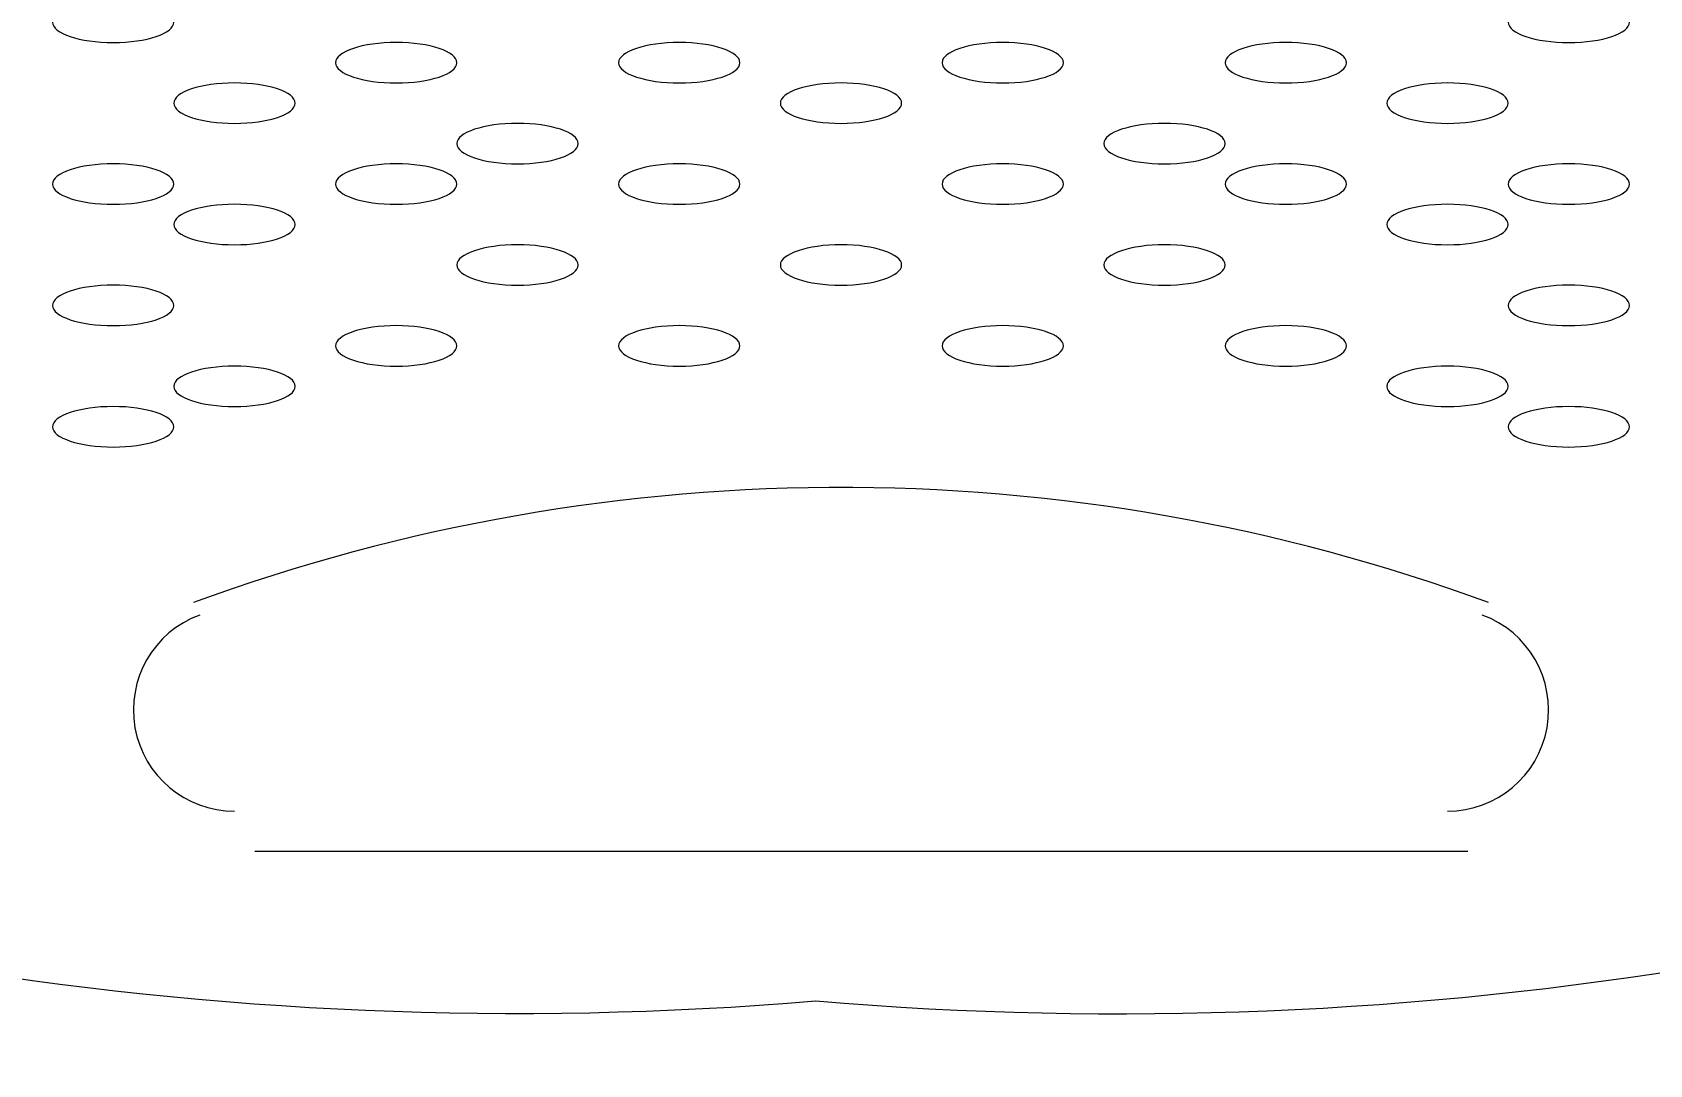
# Model space of a CAD drawing. Header units: metres. Extents: x 81 to 650, y -25 to 177.
# Drawn here: x 175.5774 to 175.6752, y 36.9547 to 37.0171 of the extents above; entities that cross this region are included whole.
import ezdxf

# ---------------------------------------------------------------- set-up
doc = ezdxf.new("R2010")
doc.units = ezdxf.units.M
doc.layers.add('AMOBLAMIENTO', color=253, linetype='Continuous')
doc.layers.add('PDF2_Geometría', color=7, linetype='Continuous', true_color=0x525252)
doc.layers.add('TEXTOS', color=250, linetype='Continuous', lineweight=20)
doc.styles.get("Standard").update_dxf_attribs({"font": 'arial.ttf'})

# ---------------------------------------------------------------- blocks, each defined once
blk = doc.blocks.new('Silla 1')
at = {"layer": 'PDF2_Geometría', "color": 8, "linetype": 'Continuous', "lineweight": 9}
for points in [[(-646.0006019914027, -3780.733253559746, 0.2538010257354554), (-645.8115868988107, -3780.816237194282, 0.2538010257352337), (-645.6219518466187, -3780.733253559746)], [(-646.0027462690267, -3780.736602344281, 0.2278580694966209), (-645.8098134719706, -3780.826757382889, 0.2278580694966865), (-645.6173619689947, -3780.736602344281)]]:
    blk.add_lwpolyline(points, format="xyb", dxfattribs=at)
blk.add_lwpolyline([(-645.7721473190107, -3780.80720725649), (-645.8088313190107, -3780.80720725649), (-645.8455153190107, -3780.80720725649)], dxfattribs=at)
for centre, radius, start, end in [((-645.8100540686371, -3780.898917457289), 0.1137206110520996, 89.72536242461074, 110.1434163145405), ((-645.8100541693842, -3780.898917457289), 0.113720611052408, 69.85658368555413, 90.27463757543487), ((-645.8467381497242, -3780.798647637327), 0.00611396571864655, 110.1486469400844, 270.0000887114539), ((-645.7733701095434, -3780.798647676746), 0.006113979742954581, 269.9999112796874, 69.85135307484961)]:
    blk.add_arc(centre, radius, start, end, dxfattribs=at)
for points in [[(-645.8577433190108, -3780.757072456489), (-645.8577433190108, -3780.757747784473), (-645.8561009274187, -3780.758295256489), (-645.8540749190107, -3780.758295256489)], [(-645.8540749190107, -3780.758295256489), (-645.8520489106027, -3780.758295256489), (-645.8504065190107, -3780.757747784473), (-645.8504065190107, -3780.757072456489)], [(-645.7697017190106, -3780.757072456489), (-645.7697017190106, -3780.757747784473), (-645.7680593274187, -3780.758295256489), (-645.7660333190107, -3780.758295256489)], [(-645.7660333190107, -3780.758295256489), (-645.7640073106027, -3780.758295256489), (-645.7623649190107, -3780.757747784473), (-645.7623649190107, -3780.757072456489)], [(-645.8369557190107, -3780.758295256489), (-645.8389817274187, -3780.758295256489), (-645.8406241190107, -3780.758842728505), (-645.8406241190107, -3780.759518056489)], [(-645.8332873190107, -3780.759518056489), (-645.8332873190107, -3780.758842728505), (-645.8349297106028, -3780.758295256489), (-645.8369557190107, -3780.758295256489)], [(-645.8198365190107, -3780.758295256489), (-645.8218625274187, -3780.758295256489), (-645.8235049190107, -3780.758842728505), (-645.8235049190107, -3780.759518056489)], [(-645.8161681190107, -3780.759518056489), (-645.8161681190107, -3780.758842728505), (-645.8178105106027, -3780.758295256489), (-645.8198365190107, -3780.758295256489)], [(-645.8002717190107, -3780.758295256489), (-645.8022977274187, -3780.758295256489), (-645.8039401190107, -3780.758842728505), (-645.8039401190107, -3780.759518056489)], [(-645.7966033190107, -3780.759518056489), (-645.7966033190107, -3780.758842728505), (-645.7982457106027, -3780.758295256489), (-645.8002717190107, -3780.758295256489)], [(-645.7831525190107, -3780.758295256489), (-645.7851785274187, -3780.758295256489), (-645.7868209190107, -3780.758842728505), (-645.7868209190107, -3780.759518056489)], [(-645.7794841190107, -3780.759518056489), (-645.7794841190107, -3780.758842728505), (-645.7811265106027, -3780.758295256489), (-645.7831525190107, -3780.758295256489)], [(-645.8406241190107, -3780.759518056489), (-645.8406241190107, -3780.760193384473), (-645.8389817274187, -3780.76074085649), (-645.8369557190107, -3780.76074085649)], [(-645.8369557190107, -3780.76074085649), (-645.8349297106028, -3780.76074085649), (-645.8332873190107, -3780.760193384473), (-645.8332873190107, -3780.759518056489)], [(-645.8235049190107, -3780.759518056489), (-645.8235049190107, -3780.760193384473), (-645.8218625274187, -3780.76074085649), (-645.8198365190107, -3780.76074085649)], [(-645.8198365190107, -3780.76074085649), (-645.8178105106027, -3780.76074085649), (-645.8161681190107, -3780.760193384473), (-645.8161681190107, -3780.759518056489)], [(-645.8039401190107, -3780.759518056489), (-645.8039401190107, -3780.760193384473), (-645.8022977274187, -3780.76074085649), (-645.8002717190107, -3780.76074085649)], [(-645.8002717190107, -3780.76074085649), (-645.7982457106027, -3780.76074085649), (-645.7966033190107, -3780.760193384473), (-645.7966033190107, -3780.759518056489)], [(-645.7868209190107, -3780.759518056489), (-645.7868209190107, -3780.760193384473), (-645.7851785274187, -3780.76074085649), (-645.7831525190107, -3780.76074085649)], [(-645.7831525190107, -3780.76074085649), (-645.7811265106027, -3780.76074085649), (-645.7794841190107, -3780.760193384473), (-645.7794841190107, -3780.759518056489)], [(-645.8467381190106, -3780.76074085649), (-645.8487641274187, -3780.76074085649), (-645.8504065190107, -3780.761288328506), (-645.8504065190107, -3780.76196365649)], [(-645.8430697190107, -3780.76196365649), (-645.8430697190107, -3780.761288328506), (-645.8447121106027, -3780.76074085649), (-645.8467381190106, -3780.76074085649)], [(-645.8100541190107, -3780.76074085649), (-645.8120801274187, -3780.76074085649), (-645.8137225190106, -3780.761288328506), (-645.8137225190106, -3780.76196365649)], [(-645.8100541190107, -3780.76074085649), (-645.8120801274187, -3780.76074085649), (-645.8137225190106, -3780.761288328506), (-645.8137225190106, -3780.76196365649)], [(-645.8063857190107, -3780.76196365649), (-645.8063857190107, -3780.761288328506), (-645.8080281106027, -3780.76074085649), (-645.8100541190107, -3780.76074085649)], [(-645.8063857190107, -3780.76196365649), (-645.8063857190107, -3780.761288328506), (-645.8080281106027, -3780.76074085649), (-645.8100541190107, -3780.76074085649)], [(-645.7733701190107, -3780.76074085649), (-645.7753961274187, -3780.76074085649), (-645.7770385190107, -3780.761288328506), (-645.7770385190107, -3780.76196365649)], [(-645.7697017190106, -3780.76196365649), (-645.7697017190106, -3780.761288328506), (-645.7713441106027, -3780.76074085649), (-645.7733701190107, -3780.76074085649)], [(-645.8504065190107, -3780.76196365649), (-645.8504065190107, -3780.762638984474), (-645.8487641274187, -3780.76318645649), (-645.8467381190106, -3780.76318645649)], [(-645.8467381190106, -3780.76318645649), (-645.8447121106027, -3780.76318645649), (-645.8430697190107, -3780.762638984474), (-645.8430697190107, -3780.76196365649)], [(-645.8137225190106, -3780.76196365649), (-645.8137225190106, -3780.762638984474), (-645.8120801274187, -3780.76318645649), (-645.8100541190107, -3780.76318645649)], [(-645.8137225190106, -3780.76196365649), (-645.8137225190106, -3780.762638984474), (-645.8120801274187, -3780.76318645649), (-645.8100541190107, -3780.76318645649)], [(-645.8100541190107, -3780.76318645649), (-645.8080281106027, -3780.76318645649), (-645.8063857190107, -3780.762638984474), (-645.8063857190107, -3780.76196365649)], [(-645.8100541190107, -3780.76318645649), (-645.8080281106027, -3780.76318645649), (-645.8063857190107, -3780.762638984474), (-645.8063857190107, -3780.76196365649)], [(-645.7770385190107, -3780.76196365649), (-645.7770385190107, -3780.762638984474), (-645.7753961274187, -3780.76318645649), (-645.7733701190107, -3780.76318645649)], [(-645.7733701190107, -3780.76318645649), (-645.7713441106027, -3780.76318645649), (-645.7697017190106, -3780.762638984474), (-645.7697017190106, -3780.76196365649)], [(-645.8296189190107, -3780.76318645649), (-645.8316449274187, -3780.76318645649), (-645.8332873190107, -3780.763733928506), (-645.8332873190107, -3780.76440925649)], [(-645.8259505190107, -3780.76440925649), (-645.8259505190107, -3780.763733928506), (-645.8275929106027, -3780.76318645649), (-645.8296189190107, -3780.76318645649)], [(-645.7904893190107, -3780.76318645649), (-645.7925153274186, -3780.76318645649), (-645.7941577190107, -3780.763733928506), (-645.7941577190107, -3780.76440925649)], [(-645.7868209190107, -3780.76440925649), (-645.7868209190107, -3780.763733928506), (-645.7884633106027, -3780.76318645649), (-645.7904893190107, -3780.76318645649)], [(-645.8332873190107, -3780.76440925649), (-645.8332873190107, -3780.765084584474), (-645.8316449274187, -3780.76563205649), (-645.8296189190107, -3780.76563205649)], [(-645.8296189190107, -3780.76563205649), (-645.8275929106027, -3780.76563205649), (-645.8259505190107, -3780.765084584474), (-645.8259505190107, -3780.76440925649)], [(-645.7941577190107, -3780.76440925649), (-645.7941577190107, -3780.765084584474), (-645.7925153274186, -3780.76563205649), (-645.7904893190107, -3780.76563205649)], [(-645.7904893190107, -3780.76563205649), (-645.7884633106027, -3780.76563205649), (-645.7868209190107, -3780.765084584474), (-645.7868209190107, -3780.76440925649)], [(-645.8540749190107, -3780.76563205649), (-645.8561009274187, -3780.76563205649), (-645.8577433190108, -3780.766179528505), (-645.8577433190108, -3780.766854856489)], [(-645.8504065190107, -3780.766854856489), (-645.8504065190107, -3780.766179528505), (-645.8520489106027, -3780.76563205649), (-645.8540749190107, -3780.76563205649)], [(-645.8369557190107, -3780.76563205649), (-645.8389817274187, -3780.76563205649), (-645.8406241190107, -3780.766179528505), (-645.8406241190107, -3780.766854856489)], [(-645.8332873190107, -3780.766854856489), (-645.8332873190107, -3780.766179528505), (-645.8349297106028, -3780.76563205649), (-645.8369557190107, -3780.76563205649)], [(-645.8198365190107, -3780.76563205649), (-645.8218625274187, -3780.76563205649), (-645.8235049190107, -3780.766179528505), (-645.8235049190107, -3780.766854856489)], [(-645.8161681190107, -3780.766854856489), (-645.8161681190107, -3780.766179528505), (-645.8178105106027, -3780.76563205649), (-645.8198365190107, -3780.76563205649)], [(-645.8002717190107, -3780.76563205649), (-645.8022977274187, -3780.76563205649), (-645.8039401190107, -3780.766179528505), (-645.8039401190107, -3780.766854856489)], [(-645.7966033190107, -3780.766854856489), (-645.7966033190107, -3780.766179528505), (-645.7982457106027, -3780.76563205649), (-645.8002717190107, -3780.76563205649)], [(-645.7831525190107, -3780.76563205649), (-645.7851785274187, -3780.76563205649), (-645.7868209190107, -3780.766179528505), (-645.7868209190107, -3780.766854856489)], [(-645.7794841190107, -3780.766854856489), (-645.7794841190107, -3780.766179528505), (-645.7811265106027, -3780.76563205649), (-645.7831525190107, -3780.76563205649)], [(-645.7660333190107, -3780.76563205649), (-645.7680593274187, -3780.76563205649), (-645.7697017190106, -3780.766179528505), (-645.7697017190106, -3780.766854856489)], [(-645.7623649190107, -3780.766854856489), (-645.7623649190107, -3780.766179528505), (-645.7640073106027, -3780.76563205649), (-645.7660333190107, -3780.76563205649)], [(-645.8577433190108, -3780.766854856489), (-645.8577433190108, -3780.767530184473), (-645.8561009274187, -3780.768077656489), (-645.8540749190107, -3780.768077656489)], [(-645.8540749190107, -3780.768077656489), (-645.8520489106027, -3780.768077656489), (-645.8504065190107, -3780.767530184473), (-645.8504065190107, -3780.766854856489)], [(-645.8406241190107, -3780.766854856489), (-645.8406241190107, -3780.767530184473), (-645.8389817274187, -3780.768077656489), (-645.8369557190107, -3780.768077656489)], [(-645.8369557190107, -3780.768077656489), (-645.8349297106028, -3780.768077656489), (-645.8332873190107, -3780.767530184473), (-645.8332873190107, -3780.766854856489)], [(-645.8235049190107, -3780.766854856489), (-645.8235049190107, -3780.767530184473), (-645.8218625274187, -3780.768077656489), (-645.8198365190107, -3780.768077656489)], [(-645.8198365190107, -3780.768077656489), (-645.8178105106027, -3780.768077656489), (-645.8161681190107, -3780.767530184473), (-645.8161681190107, -3780.766854856489)], [(-645.8039401190107, -3780.766854856489), (-645.8039401190107, -3780.767530184473), (-645.8022977274187, -3780.768077656489), (-645.8002717190107, -3780.768077656489)], [(-645.8002717190107, -3780.768077656489), (-645.7982457106027, -3780.768077656489), (-645.7966033190107, -3780.767530184473), (-645.7966033190107, -3780.766854856489)], [(-645.7868209190107, -3780.766854856489), (-645.7868209190107, -3780.767530184473), (-645.7851785274187, -3780.768077656489), (-645.7831525190107, -3780.768077656489)], [(-645.7831525190107, -3780.768077656489), (-645.7811265106027, -3780.768077656489), (-645.7794841190107, -3780.767530184473), (-645.7794841190107, -3780.766854856489)], [(-645.7697017190106, -3780.766854856489), (-645.7697017190106, -3780.767530184473), (-645.7680593274187, -3780.768077656489), (-645.7660333190107, -3780.768077656489)], [(-645.7660333190107, -3780.768077656489), (-645.7640073106027, -3780.768077656489), (-645.7623649190107, -3780.767530184473), (-645.7623649190107, -3780.766854856489)], [(-645.8467381190106, -3780.768077656489), (-645.8487641274187, -3780.768077656489), (-645.8504065190107, -3780.768625128505), (-645.8504065190107, -3780.769300456489)], [(-645.8430697190107, -3780.769300456489), (-645.8430697190107, -3780.768625128505), (-645.8447121106027, -3780.768077656489), (-645.8467381190106, -3780.768077656489)], [(-645.7733701190107, -3780.768077656489), (-645.7753961274187, -3780.768077656489), (-645.7770385190107, -3780.768625128505), (-645.7770385190107, -3780.769300456489)], [(-645.7697017190106, -3780.769300456489), (-645.7697017190106, -3780.768625128505), (-645.7713441106027, -3780.768077656489), (-645.7733701190107, -3780.768077656489)], [(-645.8504065190107, -3780.769300456489), (-645.8504065190107, -3780.769975784473), (-645.8487641274187, -3780.770523256489), (-645.8467381190106, -3780.770523256489)], [(-645.8467381190106, -3780.770523256489), (-645.8447121106027, -3780.770523256489), (-645.8430697190107, -3780.769975784473), (-645.8430697190107, -3780.769300456489)], [(-645.7770385190107, -3780.769300456489), (-645.7770385190107, -3780.769975784473), (-645.7753961274187, -3780.770523256489), (-645.7733701190107, -3780.770523256489)], [(-645.7733701190107, -3780.770523256489), (-645.7713441106027, -3780.770523256489), (-645.7697017190106, -3780.769975784473), (-645.7697017190106, -3780.769300456489)], [(-645.8296189190107, -3780.770523256489), (-645.8316449274187, -3780.770523256489), (-645.8332873190107, -3780.771070728505), (-645.8332873190107, -3780.77174605649)], [(-645.8259505190107, -3780.77174605649), (-645.8259505190107, -3780.771070728505), (-645.8275929106027, -3780.770523256489), (-645.8296189190107, -3780.770523256489)], [(-645.8100541190107, -3780.770523256489), (-645.8120801274187, -3780.770523256489), (-645.8137225190106, -3780.771070728505), (-645.8137225190106, -3780.77174605649)], [(-645.8100541190107, -3780.770523256489), (-645.8120801274187, -3780.770523256489), (-645.8137225190106, -3780.771070728505), (-645.8137225190106, -3780.77174605649)], [(-645.8063857190107, -3780.77174605649), (-645.8063857190107, -3780.771070728505), (-645.8080281106027, -3780.770523256489), (-645.8100541190107, -3780.770523256489)], [(-645.8063857190107, -3780.77174605649), (-645.8063857190107, -3780.771070728505), (-645.8080281106027, -3780.770523256489), (-645.8100541190107, -3780.770523256489)], [(-645.7904893190107, -3780.770523256489), (-645.7925153274186, -3780.770523256489), (-645.7941577190107, -3780.771070728505), (-645.7941577190107, -3780.77174605649)], [(-645.7868209190107, -3780.77174605649), (-645.7868209190107, -3780.771070728505), (-645.7884633106027, -3780.770523256489), (-645.7904893190107, -3780.770523256489)], [(-645.8332873190107, -3780.77174605649), (-645.8332873190107, -3780.772421384474), (-645.8316449274187, -3780.77296885649), (-645.8296189190107, -3780.77296885649)], [(-645.8296189190107, -3780.77296885649), (-645.8275929106027, -3780.77296885649), (-645.8259505190107, -3780.772421384474), (-645.8259505190107, -3780.77174605649)], [(-645.8137225190106, -3780.77174605649), (-645.8137225190106, -3780.772421384474), (-645.8120801274187, -3780.77296885649), (-645.8100541190107, -3780.77296885649)], [(-645.8137225190106, -3780.77174605649), (-645.8137225190106, -3780.772421384474), (-645.8120801274187, -3780.77296885649), (-645.8100541190107, -3780.77296885649)], [(-645.8100541190107, -3780.77296885649), (-645.8080281106027, -3780.77296885649), (-645.8063857190107, -3780.772421384474), (-645.8063857190107, -3780.77174605649)], [(-645.8100541190107, -3780.77296885649), (-645.8080281106027, -3780.77296885649), (-645.8063857190107, -3780.772421384474), (-645.8063857190107, -3780.77174605649)], [(-645.7941577190107, -3780.77174605649), (-645.7941577190107, -3780.772421384474), (-645.7925153274186, -3780.77296885649), (-645.7904893190107, -3780.77296885649)], [(-645.7904893190107, -3780.77296885649), (-645.7884633106027, -3780.77296885649), (-645.7868209190107, -3780.772421384474), (-645.7868209190107, -3780.77174605649)], [(-645.8540749190107, -3780.77296885649), (-645.8561009274187, -3780.77296885649), (-645.8577433190108, -3780.773516328506), (-645.8577433190108, -3780.77419165649)], [(-645.8504065190107, -3780.77419165649), (-645.8504065190107, -3780.773516328506), (-645.8520489106027, -3780.77296885649), (-645.8540749190107, -3780.77296885649)], [(-645.7660333190107, -3780.77296885649), (-645.7680593274187, -3780.77296885649), (-645.7697017190106, -3780.773516328506), (-645.7697017190106, -3780.77419165649)], [(-645.7623649190107, -3780.77419165649), (-645.7623649190107, -3780.773516328506), (-645.7640073106027, -3780.77296885649), (-645.7660333190107, -3780.77296885649)], [(-645.8577433190108, -3780.77419165649), (-645.8577433190108, -3780.774866984474), (-645.8561009274187, -3780.77541445649), (-645.8540749190107, -3780.77541445649)], [(-645.8540749190107, -3780.77541445649), (-645.8520489106027, -3780.77541445649), (-645.8504065190107, -3780.774866984474), (-645.8504065190107, -3780.77419165649)], [(-645.7697017190106, -3780.77419165649), (-645.7697017190106, -3780.774866984474), (-645.7680593274187, -3780.77541445649), (-645.7660333190107, -3780.77541445649)], [(-645.7660333190107, -3780.77541445649), (-645.7640073106027, -3780.77541445649), (-645.7623649190107, -3780.774866984474), (-645.7623649190107, -3780.77419165649)], [(-645.8369557190107, -3780.77541445649), (-645.8389817274187, -3780.77541445649), (-645.8406241190107, -3780.775961928506), (-645.8406241190107, -3780.776637256489)], [(-645.8332873190107, -3780.776637256489), (-645.8332873190107, -3780.775961928506), (-645.8349297106028, -3780.77541445649), (-645.8369557190107, -3780.77541445649)], [(-645.8198365190107, -3780.77541445649), (-645.8218625274187, -3780.77541445649), (-645.8235049190107, -3780.775961928506), (-645.8235049190107, -3780.776637256489)], [(-645.8161681190107, -3780.776637256489), (-645.8161681190107, -3780.775961928506), (-645.8178105106027, -3780.77541445649), (-645.8198365190107, -3780.77541445649)], [(-645.8002717190107, -3780.77541445649), (-645.8022977274187, -3780.77541445649), (-645.8039401190107, -3780.775961928506), (-645.8039401190107, -3780.776637256489)], [(-645.7966033190107, -3780.776637256489), (-645.7966033190107, -3780.775961928506), (-645.7982457106027, -3780.77541445649), (-645.8002717190107, -3780.77541445649)], [(-645.7831525190107, -3780.77541445649), (-645.7851785274187, -3780.77541445649), (-645.7868209190107, -3780.775961928506), (-645.7868209190107, -3780.776637256489)], [(-645.7794841190107, -3780.776637256489), (-645.7794841190107, -3780.775961928506), (-645.7811265106027, -3780.77541445649), (-645.7831525190107, -3780.77541445649)], [(-645.8406241190107, -3780.776637256489), (-645.8406241190107, -3780.777312584473), (-645.8389817274187, -3780.777860056489), (-645.8369557190107, -3780.777860056489)], [(-645.8369557190107, -3780.777860056489), (-645.8349297106028, -3780.777860056489), (-645.8332873190107, -3780.777312584473), (-645.8332873190107, -3780.776637256489)], [(-645.8235049190107, -3780.776637256489), (-645.8235049190107, -3780.777312584473), (-645.8218625274187, -3780.777860056489), (-645.8198365190107, -3780.777860056489)], [(-645.8198365190107, -3780.777860056489), (-645.8178105106027, -3780.777860056489), (-645.8161681190107, -3780.777312584473), (-645.8161681190107, -3780.776637256489)], [(-645.8039401190107, -3780.776637256489), (-645.8039401190107, -3780.777312584473), (-645.8022977274187, -3780.777860056489), (-645.8002717190107, -3780.777860056489)], [(-645.8002717190107, -3780.777860056489), (-645.7982457106027, -3780.777860056489), (-645.7966033190107, -3780.777312584473), (-645.7966033190107, -3780.776637256489)], [(-645.7868209190107, -3780.776637256489), (-645.7868209190107, -3780.777312584473), (-645.7851785274187, -3780.777860056489), (-645.7831525190107, -3780.777860056489)], [(-645.7831525190107, -3780.777860056489), (-645.7811265106027, -3780.777860056489), (-645.7794841190107, -3780.777312584473), (-645.7794841190107, -3780.776637256489)], [(-645.8467381190106, -3780.777860056489), (-645.8487641274187, -3780.777860056489), (-645.8504065190107, -3780.778407528505), (-645.8504065190107, -3780.779082856489)], [(-645.8430697190107, -3780.779082856489), (-645.8430697190107, -3780.778407528505), (-645.8447121106027, -3780.777860056489), (-645.8467381190106, -3780.777860056489)], [(-645.7733701190107, -3780.777860056489), (-645.7753961274187, -3780.777860056489), (-645.7770385190107, -3780.778407528505), (-645.7770385190107, -3780.779082856489)], [(-645.7697017190106, -3780.779082856489), (-645.7697017190106, -3780.778407528505), (-645.7713441106027, -3780.777860056489), (-645.7733701190107, -3780.777860056489)], [(-645.8504065190107, -3780.779082856489), (-645.8504065190107, -3780.779758184473), (-645.8487641274187, -3780.780305656489), (-645.8467381190106, -3780.780305656489)], [(-645.8467381190106, -3780.780305656489), (-645.8447121106027, -3780.780305656489), (-645.8430697190107, -3780.779758184473), (-645.8430697190107, -3780.779082856489)], [(-645.7770385190107, -3780.779082856489), (-645.7770385190107, -3780.779758184473), (-645.7753961274187, -3780.780305656489), (-645.7733701190107, -3780.780305656489)], [(-645.7733701190107, -3780.780305656489), (-645.7713441106027, -3780.780305656489), (-645.7697017190106, -3780.779758184473), (-645.7697017190106, -3780.779082856489)], [(-645.8540749190107, -3780.780305656489), (-645.8561009274187, -3780.780305656489), (-645.8577433190108, -3780.780853128505), (-645.8577433190108, -3780.781528456489)], [(-645.8504065190107, -3780.781528456489), (-645.8504065190107, -3780.780853128505), (-645.8520489106027, -3780.780305656489), (-645.8540749190107, -3780.780305656489)], [(-645.7660333190107, -3780.780305656489), (-645.7680593274187, -3780.780305656489), (-645.7697017190106, -3780.780853128505), (-645.7697017190106, -3780.781528456489)], [(-645.7623649190107, -3780.781528456489), (-645.7623649190107, -3780.780853128505), (-645.7640073106027, -3780.780305656489), (-645.7660333190107, -3780.780305656489)], [(-645.8577433190108, -3780.781528456489), (-645.8577433190108, -3780.782203784473), (-645.8561009274187, -3780.78275125649), (-645.8540749190107, -3780.78275125649)], [(-645.8540749190107, -3780.78275125649), (-645.8520489106027, -3780.78275125649), (-645.8504065190107, -3780.782203784473), (-645.8504065190107, -3780.781528456489)], [(-645.7697017190106, -3780.781528456489), (-645.7697017190106, -3780.782203784473), (-645.7680593274187, -3780.78275125649), (-645.7660333190107, -3780.78275125649)], [(-645.7660333190107, -3780.78275125649), (-645.7640073106027, -3780.78275125649), (-645.7623649190107, -3780.782203784473), (-645.7623649190107, -3780.781528456489)]]:
    blk.add_open_spline(points, degree=3, dxfattribs=at)

msp = doc.modelspace()

# ---------------------------------------------------------------- block references
at = {"layer": 'AMOBLAMIENTO', "color": 1, "linetype": 'Continuous'}
msp.add_blockref('Silla 1', (821.4363230152132, 3817.774779757025), dxfattribs=at)

# ---------------------------------------------------------------- texts
at = {"layer": 'TEXTOS', "insert": (176.0077334162626, 38.00086929716748), "char_height": 0.15, "width": 1.361208731241474, "attachment_point": 1, "rotation": 270}
msp.add_mtext('\\A1;\\pxsm0.8;1 CTO-T201\\PEMT Ø3/4"       ', dxfattribs=at)

doc.saveas('drawing.dxf')
